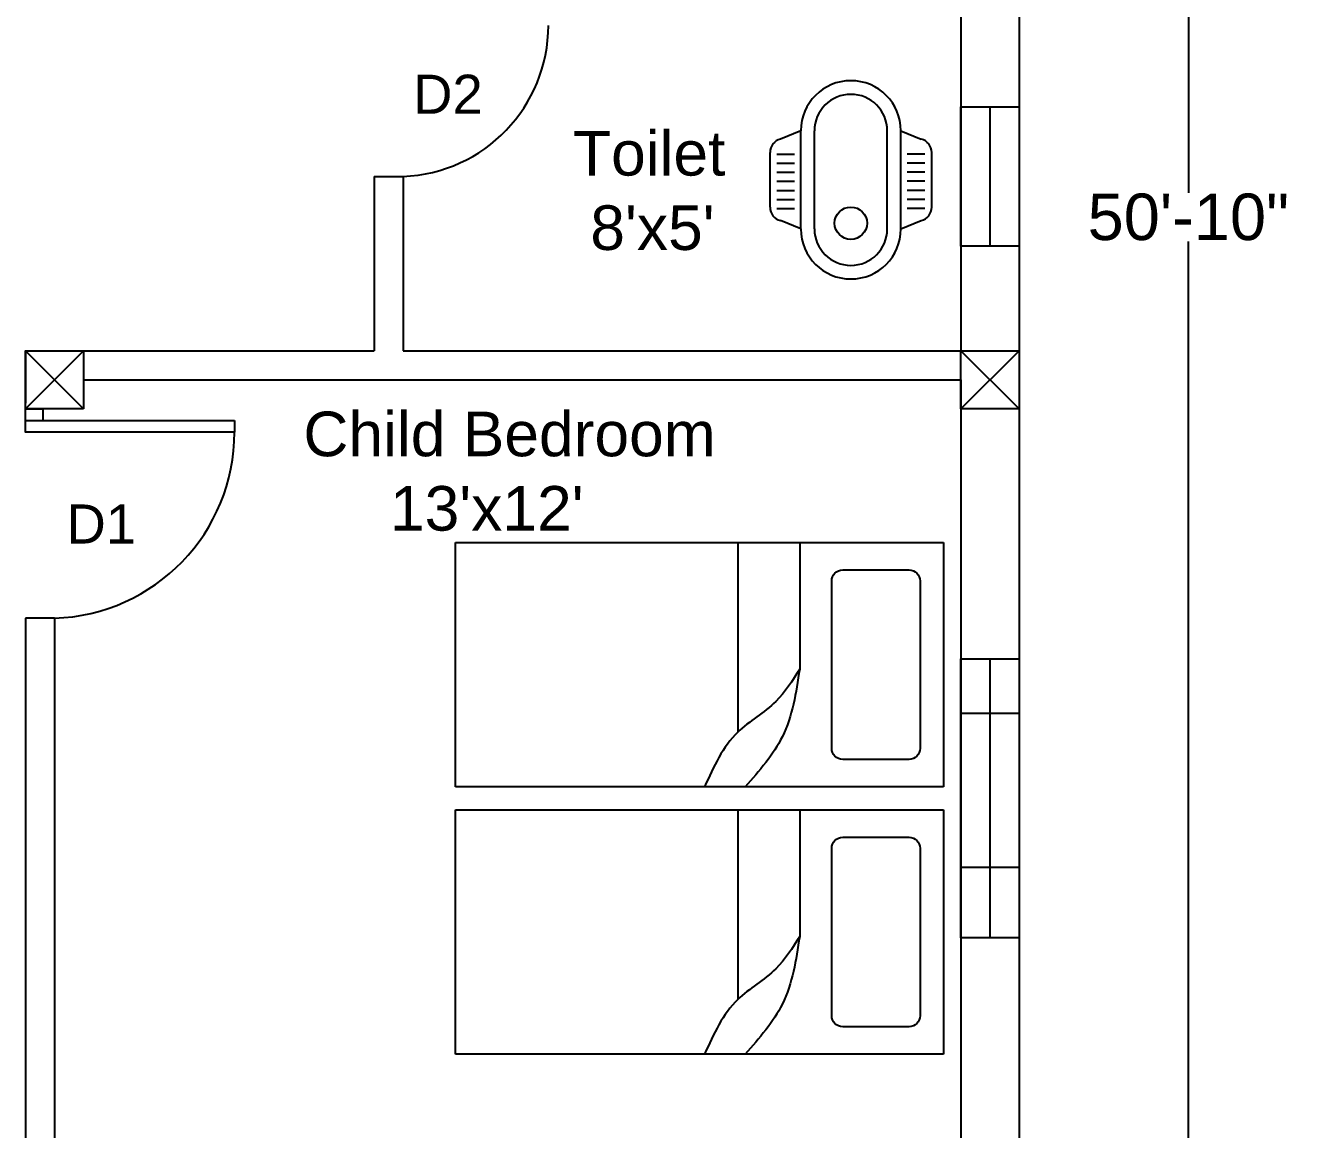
# Model space of a CAD drawing. Header units: inches. Extents: x -19338 to 10560, y -12 to 4973.
# Drawn here: x 1250.7 to 1469, y 2232.6 to 2422.6 of the extents above; entities that cross this region are included whole.
import ezdxf

# ---------------------------------------------------------------- set-up
doc = ezdxf.new("R2010")
doc.units = ezdxf.units.IN
doc.header["$MEASUREMENT"] = 0
for name, color, linetype in [('C1', 10, 'Continuous'), ('D1', 231, 'Continuous'), ('D2', 31, 'Continuous'), ('V', 150, 'Continuous'), ('W', 70, 'Continuous')]:
    doc.layers.add(name, color=color, linetype=linetype)
doc.layers.add('Naming', color=50, linetype='Continuous', plot=False)
doc.styles.get("Standard").update_dxf_attribs({"font": 'arial.ttf'})
doc.dimstyles.get("Standard").update_dxf_attribs({"dimtxt": 8, "dimasz": 2, "dimexe": 0.18, "dimexo": 0.0625, "dimgap": 0.09, "dimtad": 0, "dimtih": 1, "dimtoh": 1, "dimdsep": 46, "dimlunit": 3, "dimtxsty": 'Standard', "dimblk": 'ARCHTICK', "dimcen": 0.09, "dimse1": 1, "dimse2": 1, "dimclrd": 2, "dimadec": 0, "dimazin": 0, "dimtfac": 1, "dimtofl": 0, "dimtmove": 0, "dimatfit": 3, "dimfxl": 1, "dimtolj": 1, "dimtzin": 0, "dimarcsym": 0})

# ---------------------------------------------------------------- blocks, each defined once
blk = doc.blocks.new('_ArchTick')
at = {"color": 0, "linetype": 'ByBlock', "const_width": 0.15}
blk.add_lwpolyline([(-0.5, -0.5), (0.5, 0.5)], dxfattribs=at)
blk = doc.blocks.new('*D79')
at = {"color": 2, "lineweight": -2, "transparency": 16777216}
for p, q in [((1450.88, 2694.61), (1450.88, 2393.78)), ((1450.88, 2084.61), (1450.88, 2385.43))]:
    blk.add_line(p, q, dxfattribs=at)
at = {"layer": 'Defpoints', "color": 0, "transparency": 16777216}
for p in [(1421.73, 2694.61), (1421.73, 2084.61), (1450.88, 2084.61)]:
    blk.add_point(p, dxfattribs=at)
at = {"color": 2, "lineweight": -2, "transparency": 16777216, "xscale": 2, "yscale": 2, "zscale": 2}
for p, rotation in [((1450.88, 2694.61), 90), ((1450.88, 2084.61), 270)]:
    blk.add_blockref('_ArchTick', p, dxfattribs=dict(at, rotation=rotation))
at = {"color": 0, "transparency": 16777216, "insert": (1450.88, 2389.61), "char_height": 8, "attachment_point": 5}
blk.add_mtext('\\A1;50\'-10"', dxfattribs=at)
blk = doc.blocks.new('A$C21B07C85')
for p, q in [((0.1071, 0.5158), (0.0364, 0.4865)), ((0.1071, 0.1741), (0.1071, 0.5158)), ((0.1547, 0.1741), (0.1547, 0.5158)), ((0.4078, 0.1741), (0.4078, 0.5158)), ((0.4553, 0.5158), (0.526, 0.4865)), ((0.4553, 0.1741), (0.4553, 0.5158)), ((0, 0.2495), (0, 0.4403)), ((0.024, 0.4348), (0.0854, 0.4348)), ((0.024, 0.4032), (0.0854, 0.4032)), ((0.5384, 0.4348), (0.477, 0.4348)), ((0.5384, 0.4032), (0.477, 0.4032)), ((0.5624, 0.2495), (0.5624, 0.4403)), ((0.024, 0.3715), (0.0854, 0.3715)), ((0.5384, 0.3715), (0.477, 0.3715)), ((0.024, 0.3398), (0.0854, 0.3398)), ((0.5384, 0.3398), (0.477, 0.3398)), ((0.024, 0.3081), (0.0854, 0.3081)), ((0.024, 0.2764), (0.0854, 0.2764)), ((0.5384, 0.3081), (0.477, 0.3081)), ((0.5384, 0.2764), (0.477, 0.2764)), ((0.024, 0.2448), (0.0854, 0.2448)), ((0.5384, 0.2448), (0.477, 0.2448)), ((0.1071, 0.1741), (0.0364, 0.2033)), ((0.4553, 0.1741), (0.526, 0.2033))]:
    blk.add_line(p, q)
blk.add_circle((0.2811, 0.1941), 0.0563)
for centre, radius, start, end in [((0.2812, 0.5158), 0.1741, 0, 180), ((0.2812, 0.5158), 0.1266, 0, 180), ((0.0475, 0.4403), 0.0475, 103.4781, 180), ((0.5149, 0.4403), 0.0475, 0, 76.5219), ((0.0475, 0.2495), 0.0475, 180, 256.5219), ((0.5149, 0.2495), 0.0475, 283.4781, 0), ((0.2812, 0.1741), 0.1741, 180, 0), ((0.2812, 0.1741), 0.1266, 180, 0)]:
    blk.add_arc(centre, radius, start, end)

msp = doc.modelspace()

# ---------------------------------------------------------------- linework, layer by layer
for p, q in [((1421.734, 2718.607), (1421.734, 2084.607)), ((1411.734, 2426.607), (1411.734, 2366.607)), ((1310.734, 2396.607), (1310.734, 2366.607)), ((1310.734, 2396.607), (1315.734, 2396.607)), ((1315.734, 2396.607), (1315.734, 2366.607)), ((1250.734, 2366.607), (1310.734, 2366.607)), ((1250.734, 2366.607), (1250.734, 2361.607)), ((1315.734, 2366.607), (1411.734, 2366.607)), ((1250.734, 2361.607), (1250.734, 2357.607)), ((1260.734, 2361.607), (1411.734, 2361.607)), ((1411.734, 2361.607), (1411.734, 2217.607)), ((1324.734, 2291.607), (1324.734, 2333.607)), ((1324.734, 2333.607), (1408.734, 2333.607)), ((1373.331, 2333.607), (1373.331, 2300.999)), ((1383.99, 2333.607), (1383.99, 2311.832)), ((1408.734, 2333.607), (1408.734, 2291.607)), ((1250.734, 2320.607), (1250.734, 2217.607)), ((1255.734, 2320.607), (1250.734, 2320.607)), ((1255.734, 2320.607), (1255.734, 2217.607)), ((1408.734, 2291.607), (1324.734, 2291.607)), ((1324.734, 2245.607), (1324.734, 2287.607)), ((1324.734, 2287.607), (1408.734, 2287.607)), ((1373.331, 2287.607), (1373.331, 2254.999)), ((1383.99, 2287.607), (1383.99, 2265.832)), ((1408.734, 2287.607), (1408.734, 2245.607)), ((1408.734, 2245.607), (1324.734, 2245.607))]:
    msp.add_line(p, q)
at = {"linetype": 'ByBlock'}
for points in [[(1391.397, 2296.308, -0.4142136), (1389.507, 2298.198), (1389.507, 2327.017, -0.4142136), (1391.397, 2328.906), (1402.83, 2328.906, -0.4142136), (1404.72, 2327.017), (1404.72, 2298.198, -0.4142136), (1402.83, 2296.308)], [(1391.397, 2250.308, -0.4142136), (1389.507, 2252.198), (1389.507, 2281.017, -0.4142136), (1391.397, 2282.906), (1402.83, 2282.906, -0.4142136), (1404.72, 2281.017), (1404.72, 2252.198, -0.4142136), (1402.83, 2250.308)]]:
    msp.add_lwpolyline(points, format="xyb", close=True, dxfattribs=at)
for points in [[(1383.99, 2311.832), (1379.883, 2306.269), (1373.331, 2300.999), (1367.631, 2291.607)], [(1383.99, 2311.832), (1381.006, 2300.236), (1374.618, 2291.607)], [(1383.99, 2265.832), (1379.883, 2260.269), (1373.331, 2254.999), (1367.631, 2245.607)], [(1383.99, 2265.832), (1381.006, 2254.236), (1374.618, 2245.607)]]:
    msp.add_spline(points, degree=3)
at = {"layer": 'C1'}
for p, q in [((1250.734, 2366.607), (1260.734, 2356.607)), ((1260.734, 2366.607), (1250.734, 2356.607)), ((1411.734, 2366.607), (1421.734, 2356.607)), ((1421.734, 2366.607), (1411.734, 2356.607))]:
    msp.add_line(p, q, dxfattribs=at)
for points in [[(1260.734, 2356.607), (1250.734, 2356.607), (1250.734, 2366.607), (1260.734, 2366.607)], [(1421.734, 2356.607), (1411.734, 2356.607), (1411.734, 2366.607), (1421.734, 2366.607)]]:
    msp.add_lwpolyline(points, close=True, dxfattribs=at)
at = {"layer": 'D1'}
msp.add_lwpolyline([(1250.734, 2354.607), (1250.734, 2356.607), (1253.734, 2356.607), (1253.734, 2354.607)], dxfattribs=at)
msp.add_lwpolyline([(1286.734, 2354.607), (1286.734, 2352.607), (1250.734, 2352.607), (1250.734, 2354.607)], close=True, dxfattribs=at)
msp.add_arc((1254.718, 2352.607), 32.016, 271.81876, 0, dxfattribs=at)
at = {"layer": 'D2'}
msp.add_arc((1314.714, 2422.607), 26.02, 272.24661, 0, dxfattribs=at)
at = {"layer": 'V'}
msp.add_line((1416.734, 2408.607), (1416.734, 2384.607), dxfattribs=at)
msp.add_lwpolyline([(1411.734, 2384.607), (1411.734, 2408.607), (1421.734, 2408.607), (1421.734, 2384.607)], close=True, dxfattribs=at)
at = {"layer": 'W'}
for p, q in [((1416.734, 2313.607), (1416.734, 2265.607)), ((1411.734, 2304.253), (1421.734, 2304.253)), ((1411.734, 2277.792), (1421.734, 2277.792))]:
    msp.add_line(p, q, dxfattribs=at)
msp.add_lwpolyline([(1411.734, 2265.607), (1411.734, 2313.607), (1421.734, 2313.607), (1421.734, 2265.607)], close=True, dxfattribs=at)

# ---------------------------------------------------------------- block references
at = {"xscale": 49.46009733241394, "yscale": 49.46009733241394, "zscale": 49.46009733241394}
msp.add_blockref('A$C21B07C85', (1378.888, 2378.968), dxfattribs=at)

# ---------------------------------------------------------------- texts
at = {"layer": 'D1', "insert": (1257.802, 2340.175), "char_height": 6.72, "attachment_point": 1}
msp.add_mtext_dynamic_manual_height_columns('D1', width=2233.69028, gutter_width=33.6, heights=[0], dxfattribs=at)
at = {"layer": 'D2', "insert": (1317.452, 2414.117), "char_height": 6.72, "attachment_point": 1}
msp.add_mtext_dynamic_manual_height_columns('D2', width=2233.69028, gutter_width=33.6, heights=[0], dxfattribs=at)
at = {"layer": 'Naming', "char_height": 7.68, "attachment_point": 1}
for s, insert in [("Toilet\\P 8'x5'", (1344.976, 2404.444)), ("Child Bedroom\\P     13'x12'", (1298.579, 2356.15))]:
    msp.add_mtext_dynamic_manual_height_columns(s, width=3988.73265, gutter_width=60, heights=[0], dxfattribs=dict(at, insert=insert))

# ---------------------------------------------------------------- dimensions: what is measured, and where the dimension line sits
dim = msp.add_linear_dim(base=(1450.883, 2084.607), p1=(1421.734, 2694.607), p2=(1421.734, 2084.607), angle=90, dimstyle='Standard')
dim.commit()
dim.dimension.update_dxf_attribs({"geometry": '*D79', "text_midpoint": (1450.883, 2389.607)})

doc.saveas('drawing.dxf')
